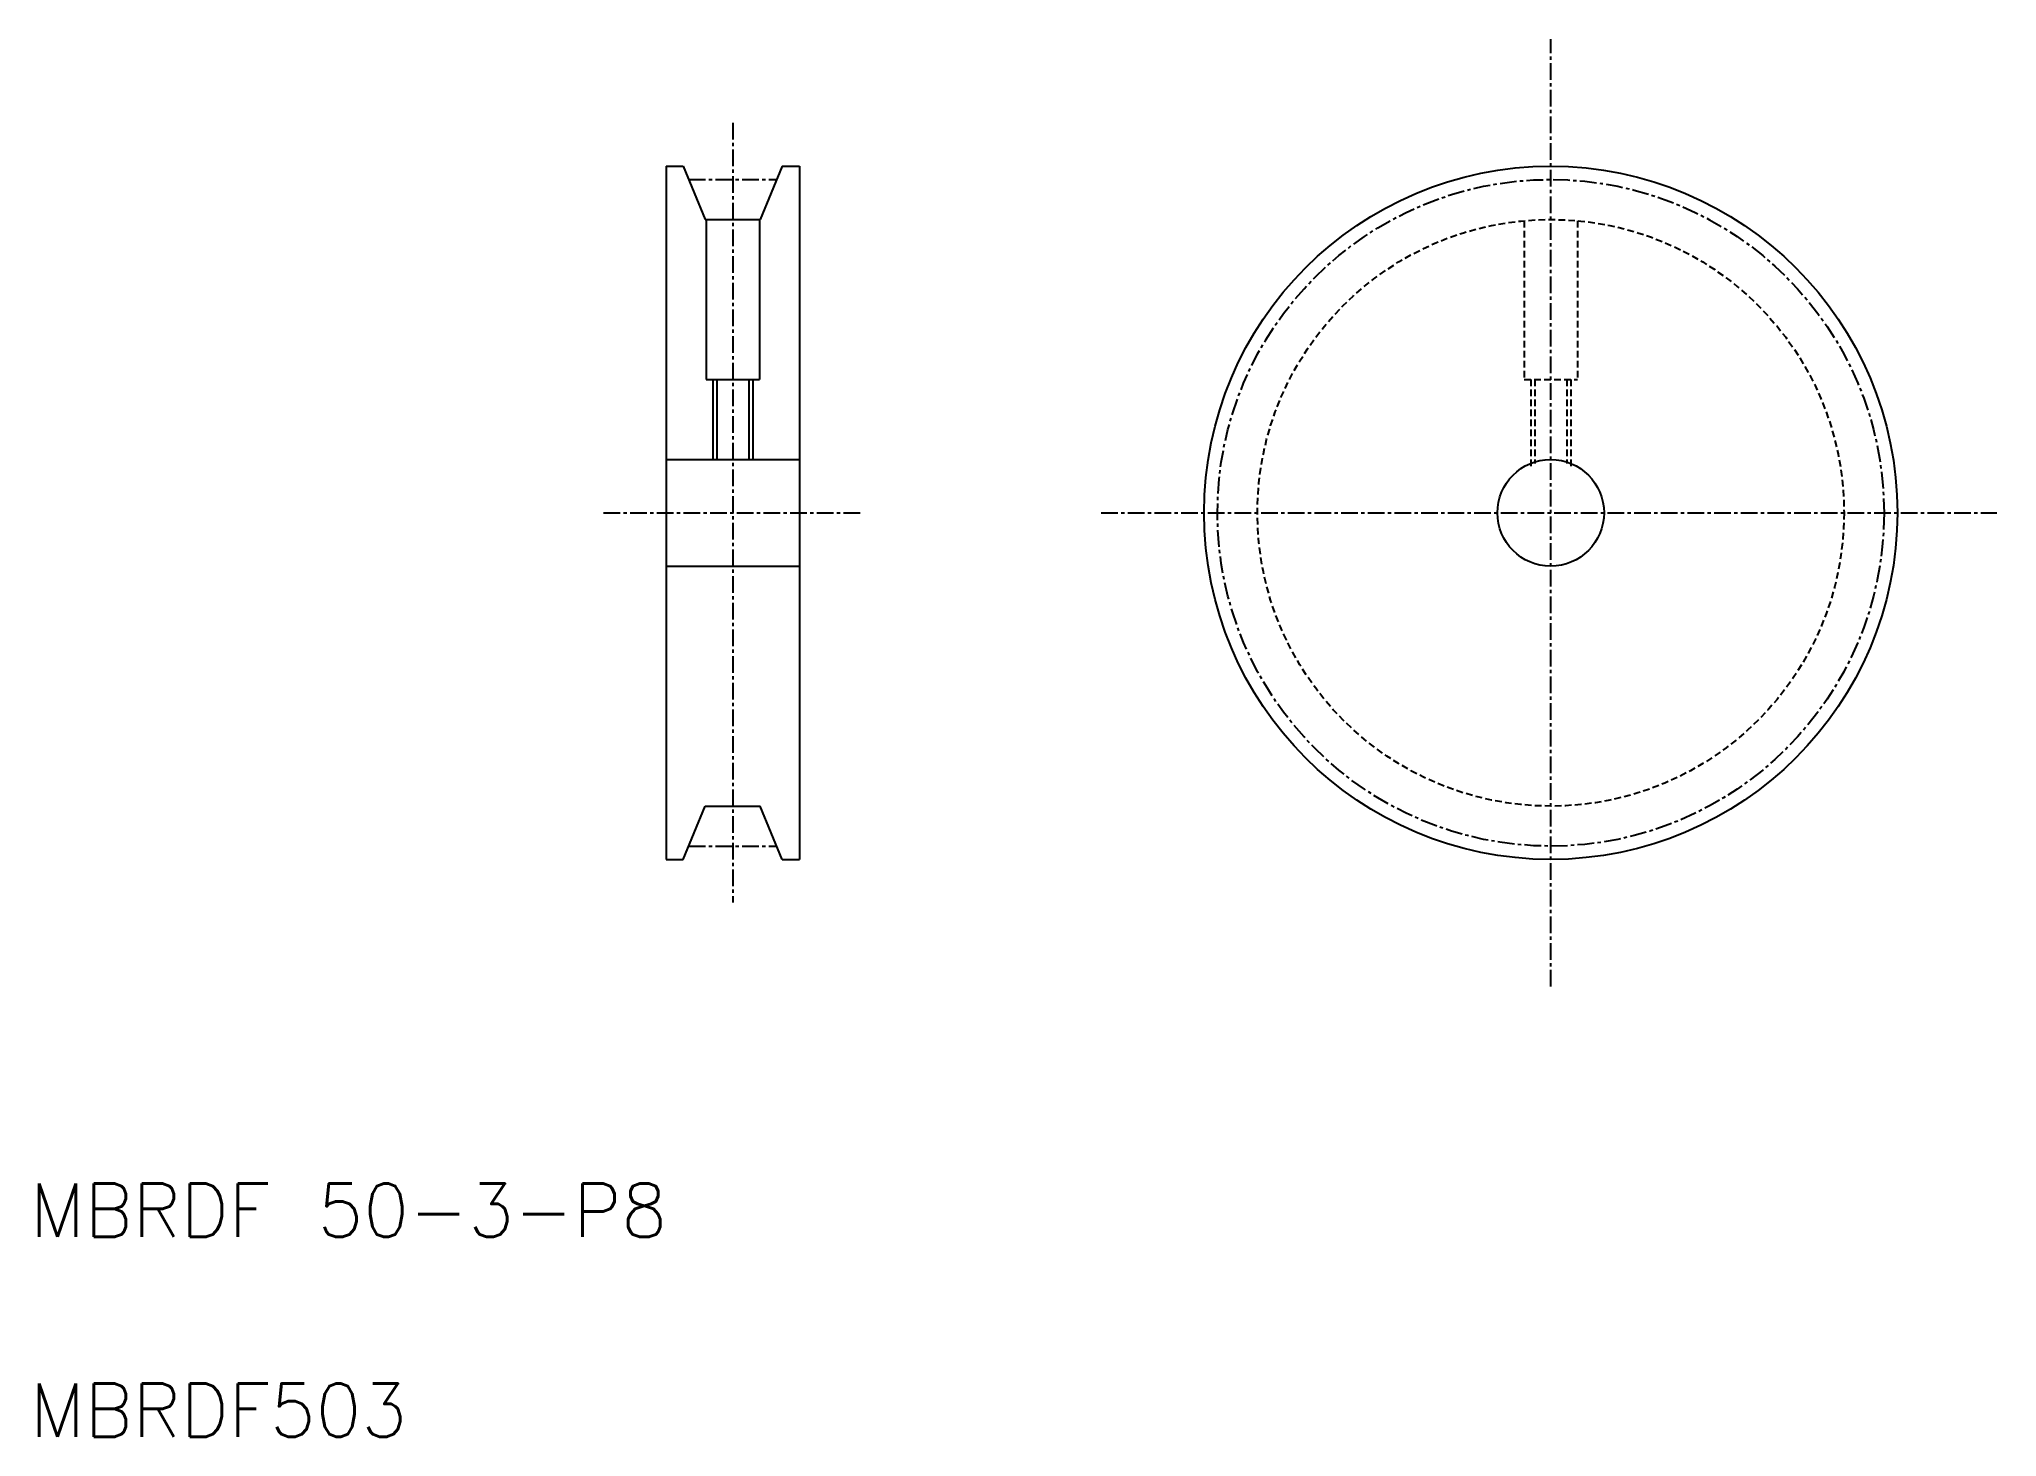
# Model space of a CAD drawing. Extents: x 34 to 180, y 319 to 424.
import ezdxf

# ---------------------------------------------------------------- set-up
doc = ezdxf.new("R2010")
doc.units = 0
doc.linetypes.add('CENTER', pattern=[2, 1.25, -0.25, 0.25, -0.25])
doc.linetypes.add('DASHED', pattern=[0.75, 0.5, -0.25])
doc.layers.get('0').update_dxf_attribs({"linetype": 'CONTINUOUS'})
doc.layers.add('CENTER', color=1, linetype='CENTER')
doc.styles.get("Standard").update_dxf_attribs({"font": 'txt.shx', "bigfont": '@extfont2.shx'})

msp = doc.modelspace()

# ---------------------------------------------------------------- linework, layer by layer
at = {"color": 7, "linetype": 'CONTINUOUS'}
for p, q in [((80.57, 414.43), (80.57, 362.43)), ((80.57, 414.43), (81.86, 414.43)), ((81.86, 414.43), (83.51, 410.43)), ((89.28, 414.43), (87.63, 410.43)), ((89.28, 414.43), (90.57, 414.43)), ((90.57, 414.43), (90.57, 362.43)), ((83.51, 410.43), (87.63, 410.43)), ((83.57, 410.43), (83.57, 398.43)), ((87.57, 410.43), (87.57, 398.43)), ((83.57, 398.43), (87.57, 398.43)), ((84.37, 398.43), (84.37, 392.43)), ((86.77, 398.43), (86.77, 392.43)), ((80.57, 392.43), (90.57, 392.43)), ((80.57, 384.43), (90.57, 384.43)), ((81.86, 362.43), (83.51, 366.43)), ((83.51, 366.43), (87.63, 366.43)), ((89.28, 362.43), (87.63, 366.43)), ((80.57, 362.43), (81.86, 362.43)), ((89.28, 362.43), (90.57, 362.43))]:
    msp.add_line(p, q, dxfattribs=at)
at = {"color": 3, "linetype": 'DASHED'}
for p, q in [((144.93, 410.34), (144.93, 398.43)), ((148.93, 410.34), (148.93, 398.43)), ((144.93, 398.43), (148.93, 398.43)), ((145.43, 398.43), (145.43, 391.93)), ((145.73, 398.43), (145.73, 392.12)), ((148.13, 398.43), (148.13, 392.12)), ((148.43, 398.43), (148.43, 391.93))]:
    msp.add_line(p, q, dxfattribs=at)
at = {"color": 3, "linetype": 'CONTINUOUS'}
for p, q in [((84.07, 398.43), (84.07, 392.43)), ((87.07, 398.43), (87.07, 392.43))]:
    msp.add_line(p, q, dxfattribs=at)
at = {"color": 7, "linetype": 'CONTINUOUS'}
for radius in [26, 4]:
    msp.add_circle((146.93, 388.43), radius, dxfattribs=at)
at = {"color": 3, "linetype": 'DASHED'}
msp.add_circle((146.93, 388.43), 22, dxfattribs=at)
at = {"layer": 'CENTER', "color": 1, "linetype": 'CENTER'}
for p, q in [((146.93, 352.9), (146.93, 423.96)), ((85.57, 417.67), (85.57, 359.2)), ((82.27, 413.43), (88.87, 413.43)), ((75.89, 388.43), (95.25, 388.43)), ((113.2, 388.43), (180.39, 388.43)), ((82.27, 363.43), (88.87, 363.43))]:
    msp.add_line(p, q, dxfattribs=at)
msp.add_circle((146.93, 388.43), 25, dxfattribs=at)

# ---------------------------------------------------------------- texts
at = {"color": 7, "linetype": 'CONTINUOUS'}
for s, p in [('MBRDF 50-3-P8', (32.86, 334.12)), ('MBRDF503', (32.86, 319.12))]:
    msp.add_text(s, height=4, dxfattribs=at).set_placement(p)

doc.saveas('drawing.dxf')
